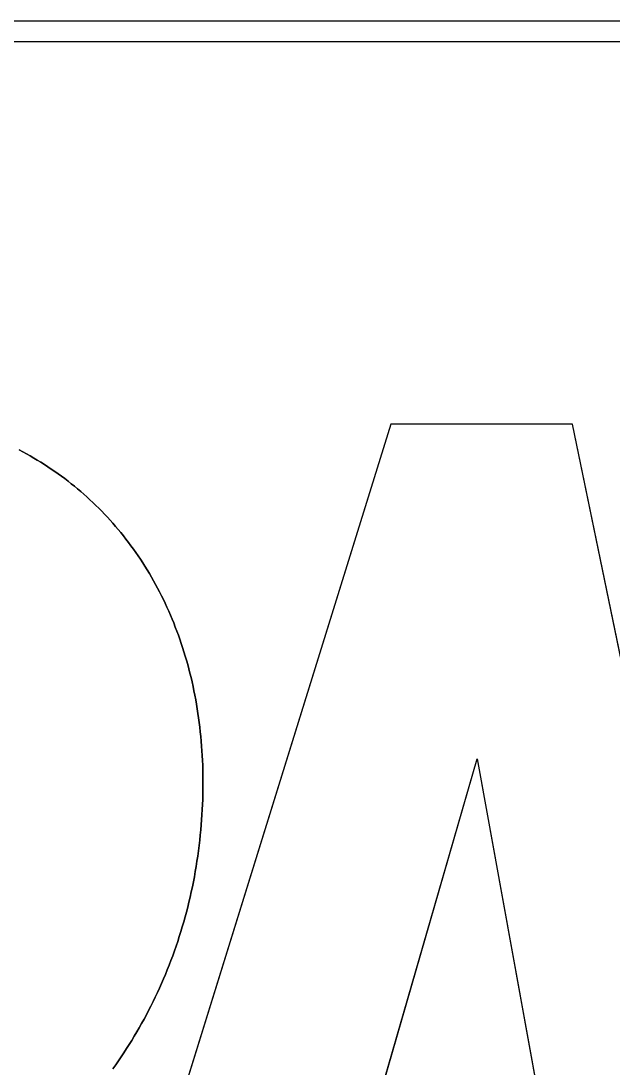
# Model space of a CAD drawing. Extents: x 0 to 841, y 0 to 594.
# Drawn here: x 810.22 to 817.16, y 55.08 to 67.35 of the extents above; entities that cross this region are included whole.
import ezdxf

# ---------------------------------------------------------------- set-up
doc = ezdxf.new("R2010")
doc.units = 0
doc.layers.add('Z-Zz_10_20-Z-P_CadFrame', color=7, linetype='Continuous')
doc.layers.add('Z-Zz_10_20_45-Z-P_CadLogoAecom', color=7, linetype='Continuous')

# ---------------------------------------------------------------- blocks, each defined once
blk = doc.blocks.new('AECOM_LogoColour')
at = {"layer": 'Z-Zz_10_20_45-Z-P_CadLogoAecom'}
for p, q in [((2.1941, 0.75), (2.03876, 0.25)), ((2.3067, 0.75), (2.1941, 0.75)), ((2.36496, 0.46796), (2.3067, 0.75)), ((1.96601, 0.73291), (1.96371, 0.73412)), ((1.96828, 0.73167), (1.96601, 0.73291)), ((1.97054, 0.7304), (1.96828, 0.73167)), ((1.97278, 0.72911), (1.97054, 0.7304)), ((1.975, 0.72779), (1.97278, 0.72911)), ((1.97719, 0.72645), (1.975, 0.72779)), ((1.97937, 0.72508), (1.97719, 0.72645)), ((1.98152, 0.72368), (1.97937, 0.72508)), ((1.98366, 0.72226), (1.98152, 0.72368)), ((1.98577, 0.72081), (1.98366, 0.72226)), ((1.98787, 0.71934), (1.98577, 0.72081)), ((1.98994, 0.71784), (1.98787, 0.71934)), ((1.99199, 0.71632), (1.98994, 0.71784)), ((1.99402, 0.71477), (1.99199, 0.71632)), ((1.99602, 0.7132), (1.99402, 0.71477)), ((1.99801, 0.71161), (1.99602, 0.7132)), ((1.99997, 0.70999), (1.99801, 0.71161)), ((2.00192, 0.70834), (1.99997, 0.70999)), ((2.00384, 0.70667), (2.00192, 0.70834)), ((2.00574, 0.70498), (2.00384, 0.70667)), ((2.00761, 0.70326), (2.00574, 0.70498)), ((2.00947, 0.70152), (2.00761, 0.70326)), ((2.0113, 0.69976), (2.00947, 0.70152)), ((2.01311, 0.69797), (2.0113, 0.69976)), ((2.0149, 0.69616), (2.01311, 0.69797)), ((2.01666, 0.69433), (2.0149, 0.69616)), ((2.0184, 0.69248), (2.01666, 0.69433)), ((2.02012, 0.6906), (2.0184, 0.69248)), ((2.02182, 0.6887), (2.02012, 0.6906)), ((2.02349, 0.68677), (2.02182, 0.6887)), ((2.02514, 0.68483), (2.02349, 0.68677)), ((2.02677, 0.68286), (2.02514, 0.68483)), ((2.02837, 0.68087), (2.02677, 0.68286)), ((2.02995, 0.67886), (2.02837, 0.68087)), ((2.03151, 0.67682), (2.02995, 0.67886)), ((2.03304, 0.67477), (2.03151, 0.67682)), ((2.03455, 0.67269), (2.03304, 0.67477)), ((2.03603, 0.67059), (2.03455, 0.67269)), ((2.03749, 0.66847), (2.03603, 0.67059)), ((2.03893, 0.66633), (2.03749, 0.66847)), ((2.04034, 0.66417), (2.03893, 0.66633)), ((2.04173, 0.66199), (2.04034, 0.66417)), ((2.04309, 0.65978), (2.04173, 0.66199)), ((2.04443, 0.65756), (2.04309, 0.65978)), ((2.04575, 0.65532), (2.04443, 0.65756)), ((2.04704, 0.65305), (2.04575, 0.65532)), ((2.0483, 0.65077), (2.04704, 0.65305)), ((2.04954, 0.64847), (2.0483, 0.65077)), ((2.05075, 0.64614), (2.04954, 0.64847)), ((2.05194, 0.6438), (2.05075, 0.64614)), ((2.05311, 0.64144), (2.05194, 0.6438)), ((2.05424, 0.63906), (2.05311, 0.64144)), ((2.05536, 0.63666), (2.05424, 0.63906)), ((2.05644, 0.63424), (2.05536, 0.63666)), ((2.05751, 0.6318), (2.05644, 0.63424)), ((2.05854, 0.62934), (2.05751, 0.6318)), ((2.05955, 0.62687), (2.05854, 0.62934)), ((2.06053, 0.62437), (2.05955, 0.62687)), ((2.06149, 0.62186), (2.06053, 0.62437)), ((2.06242, 0.61933), (2.06149, 0.62186)), ((2.06333, 0.61678), (2.06242, 0.61933)), ((2.0642, 0.61422), (2.06333, 0.61678)), ((2.06506, 0.61163), (2.0642, 0.61422)), ((2.06588, 0.60903), (2.06506, 0.61163)), ((2.06668, 0.60641), (2.06588, 0.60903)), ((2.06745, 0.60378), (2.06668, 0.60641)), ((2.06819, 0.60112), (2.06745, 0.60378)), ((2.06891, 0.59845), (2.06819, 0.60112)), ((2.0696, 0.59577), (2.06891, 0.59845)), ((2.07026, 0.59306), (2.0696, 0.59577)), ((2.07089, 0.59034), (2.07026, 0.59306)), ((2.0715, 0.58761), (2.07089, 0.59034)), ((2.07208, 0.58485), (2.0715, 0.58761)), ((2.07263, 0.58209), (2.07208, 0.58485)), ((2.07315, 0.5793), (2.07263, 0.58209)), ((2.07365, 0.5765), (2.07315, 0.5793)), ((2.07412, 0.57369), (2.07365, 0.5765)), ((2.07456, 0.57085), (2.07412, 0.57369)), ((2.07497, 0.56801), (2.07456, 0.57085)), ((2.07535, 0.56515), (2.07497, 0.56801)), ((2.0757, 0.56227), (2.07535, 0.56515)), ((2.07603, 0.55938), (2.0757, 0.56227)), ((2.07632, 0.55647), (2.07603, 0.55938)), ((2.07659, 0.55355), (2.07632, 0.55647)), ((2.07683, 0.55061), (2.07659, 0.55355)), ((2.07704, 0.54766), (2.07683, 0.55061)), ((2.07722, 0.5447), (2.07704, 0.54766)), ((2.07737, 0.54172), (2.07722, 0.5447)), ((2.07749, 0.53873), (2.07737, 0.54172)), ((2.07758, 0.53572), (2.07749, 0.53873)), ((2.16302, 0.25), (2.24755, 0.54273)), ((2.24755, 0.54273), (2.30067, 0.25)), ((2.07764, 0.5327), (2.07758, 0.53572)), ((2.07767, 0.52967), (2.07764, 0.5327)), ((2.07765, 0.52356), (2.07767, 0.52662)), ((2.07767, 0.52662), (2.07767, 0.52967)), ((2.0775, 0.51741), (2.07759, 0.52049)), ((2.07759, 0.52049), (2.07765, 0.52356)), ((2.07723, 0.5112), (2.07738, 0.51431)), ((2.07738, 0.51431), (2.0775, 0.51741)), ((2.07684, 0.50494), (2.07705, 0.50807)), ((2.07705, 0.50807), (2.07723, 0.5112)), ((2.07633, 0.49863), (2.0766, 0.50179)), ((2.0766, 0.50179), (2.07684, 0.50494)), ((2.07568, 0.49221), (2.07603, 0.49546)), ((2.07603, 0.49546), (2.07633, 0.49863)), ((2.07489, 0.4857), (2.0753, 0.48895)), ((2.0753, 0.48895), (2.07568, 0.49221)), ((2.07397, 0.47924), (2.07445, 0.48246)), ((2.07445, 0.48246), (2.07489, 0.4857)), ((2.07291, 0.47283), (2.07346, 0.47603)), ((2.07346, 0.47603), (2.07397, 0.47924)), ((2.07173, 0.46647), (2.07234, 0.46965)), ((2.07234, 0.46965), (2.07291, 0.47283)), ((2.07042, 0.46018), (2.07109, 0.46332)), ((2.07109, 0.46332), (2.07173, 0.46647)), ((2.06898, 0.45393), (2.06972, 0.45705)), ((2.06972, 0.45705), (2.07042, 0.46018)), ((2.06742, 0.44775), (2.06822, 0.45083)), ((2.06822, 0.45083), (2.06898, 0.45393)), ((2.06485, 0.43859), (2.06574, 0.44163)), ((2.06574, 0.44163), (2.0666, 0.44468)), ((2.0666, 0.44468), (2.06742, 0.44775)), ((2.06299, 0.43256), (2.06394, 0.43557)), ((2.06394, 0.43557), (2.06485, 0.43859)), ((2.06101, 0.42659), (2.06202, 0.42957)), ((2.06202, 0.42957), (2.06299, 0.43256)), ((2.05892, 0.42069), (2.05998, 0.42363)), ((2.05998, 0.42363), (2.06101, 0.42659)), ((2.05671, 0.41486), (2.05783, 0.41777)), ((2.05783, 0.41777), (2.05892, 0.42069)), ((2.05318, 0.40624), (2.05438, 0.40909)), ((2.05438, 0.40909), (2.05556, 0.41197)), ((2.05556, 0.41197), (2.05671, 0.41486)), ((2.05069, 0.40058), (2.05195, 0.4034)), ((2.05195, 0.4034), (2.05318, 0.40624)), ((2.04809, 0.39499), (2.0494, 0.39778)), ((2.0494, 0.39778), (2.05069, 0.40058)), ((2.04399, 0.38675), (2.04538, 0.38948)), ((2.04538, 0.38948), (2.04675, 0.39223)), ((2.04675, 0.39223), (2.04809, 0.39499)), ((2.04113, 0.38136), (2.04257, 0.38404)), ((2.04257, 0.38404), (2.04399, 0.38675)), ((2.03816, 0.37604), (2.03966, 0.37869)), ((2.03966, 0.37869), (2.04113, 0.38136)), ((2.03352, 0.3682), (2.03509, 0.37079)), ((2.03509, 0.37079), (2.03664, 0.3734)), ((2.03664, 0.3734), (2.03816, 0.37604)), ((2.0303, 0.36309), (2.03192, 0.36564)), ((2.03192, 0.36564), (2.03352, 0.3682)), ((2.0253, 0.35557), (2.02699, 0.35805)), ((2.02699, 0.35805), (2.02866, 0.36056)), ((2.02866, 0.36056), (2.0303, 0.36309)), ((2.02184, 0.35066), (2.02358, 0.3531)), ((2.02358, 0.3531), (2.0253, 0.35557))]:
    blk.add_line(p, q, dxfattribs=at)
blk.add_lwpolyline([(1.96371, 0.73412), (1.96601, 0.73291), (1.96828, 0.73167), (1.97054, 0.7304), (1.97278, 0.72911), (1.975, 0.72779), (1.97719, 0.72645), (1.97937, 0.72508), (1.98152, 0.72368), (1.98366, 0.72226), (1.98577, 0.72081), (1.98787, 0.71934), (1.98994, 0.71784), (1.99199, 0.71632), (1.99402, 0.71477), (1.99602, 0.7132), (1.99801, 0.71161), (1.99997, 0.70999), (2.00192, 0.70834), (2.00384, 0.70667), (2.00574, 0.70498), (2.00761, 0.70326), (2.00947, 0.70152), (2.0113, 0.69976), (2.01311, 0.69797), (2.0149, 0.69616), (2.01666, 0.69433), (2.0184, 0.69248), (2.02012, 0.6906), (2.02182, 0.6887), (2.02349, 0.68677), (2.02514, 0.68483), (2.02677, 0.68286), (2.02837, 0.68087), (2.02995, 0.67886), (2.03151, 0.67682), (2.03304, 0.67477), (2.03455, 0.67269), (2.03603, 0.67059), (2.03749, 0.66847), (2.03893, 0.66633), (2.04034, 0.66417), (2.04173, 0.66199), (2.04309, 0.65978), (2.04443, 0.65756), (2.04575, 0.65532), (2.04704, 0.65305), (2.0483, 0.65077), (2.04954, 0.64847), (2.05075, 0.64614), (2.05194, 0.6438), (2.05311, 0.64144), (2.05424, 0.63906), (2.05536, 0.63666), (2.05644, 0.63424), (2.05751, 0.6318), (2.05854, 0.62934), (2.05955, 0.62687), (2.06053, 0.62437), (2.06149, 0.62186), (2.06242, 0.61933), (2.06333, 0.61678), (2.0642, 0.61422), (2.06506, 0.61163), (2.06588, 0.60903), (2.06668, 0.60641), (2.06745, 0.60378), (2.06819, 0.60112), (2.06891, 0.59845), (2.0696, 0.59577), (2.07026, 0.59306), (2.07089, 0.59034), (2.0715, 0.58761), (2.07208, 0.58485), (2.07263, 0.58209), (2.07315, 0.5793), (2.07365, 0.5765), (2.07412, 0.57369), (2.07456, 0.57085), (2.07497, 0.56801), (2.07535, 0.56515), (2.0757, 0.56227), (2.07603, 0.55938), (2.07632, 0.55647), (2.07659, 0.55355), (2.07683, 0.55061), (2.07704, 0.54766), (2.07722, 0.5447), (2.07737, 0.54172), (2.07749, 0.53873), (2.07758, 0.53572), (2.07764, 0.5327), (2.07767, 0.52967), (2.07767, 0.52662), (2.07765, 0.52356), (2.07759, 0.52049), (2.0775, 0.51741), (2.07738, 0.51431), (2.07723, 0.5112), (2.07705, 0.50807), (2.07684, 0.50494), (2.0766, 0.50179), (2.07633, 0.49863), (2.07603, 0.49546), (2.07568, 0.49221), (2.0753, 0.48895), (2.07489, 0.4857), (2.07445, 0.48246), (2.07397, 0.47924), (2.07346, 0.47603), (2.07291, 0.47283), (2.07234, 0.46965), (2.07173, 0.46647), (2.07109, 0.46332), (2.07042, 0.46018), (2.06972, 0.45705), (2.06898, 0.45393), (2.06822, 0.45083), (2.06742, 0.44775), (2.0666, 0.44468), (2.06574, 0.44163), (2.06485, 0.43859), (2.06394, 0.43557), (2.06299, 0.43256), (2.06202, 0.42957), (2.06101, 0.42659), (2.05998, 0.42363), (2.05892, 0.42069), (2.05783, 0.41777), (2.05671, 0.41486), (2.05556, 0.41197), (2.05438, 0.40909), (2.05318, 0.40624), (2.05195, 0.4034), (2.05069, 0.40058), (2.0494, 0.39778), (2.04809, 0.39499), (2.04675, 0.39223), (2.04538, 0.38948), (2.04399, 0.38675), (2.04257, 0.38404), (2.04113, 0.38136), (2.03966, 0.37869), (2.03816, 0.37604), (2.03664, 0.3734), (2.03509, 0.37079), (2.03352, 0.3682), (2.03192, 0.36564), (2.0303, 0.36309), (2.02866, 0.36056), (2.02699, 0.35805), (2.0253, 0.35557), (2.02358, 0.3531), (2.02184, 0.35066)], dxfattribs=at)
blk.add_lwpolyline([(2.63116, 0.25), (2.622, 0.75), (2.50927, 0.75), (2.36496, 0.46796), (2.3067, 0.75), (2.1941, 0.75), (2.03876, 0.25), (2.16302, 0.25), (2.24755, 0.54273), (2.30067, 0.25), (2.364, 0.25), (2.51053, 0.5426), (2.50878, 0.25)], close=True, dxfattribs=at)
at = {"layer": 'Z-Zz_10_20_45-Z-P_CadLogoFrameAecom'}
blk.add_lwpolyline([(2.9645, 0.00002), (0, 0), (0, 1), (2.9645, 0.99998), (2.9645, 0)], dxfattribs=at)
blk = doc.blocks.new('AECOM_TitleBlock_A1v')
at = {"layer": 'Z-Zz_10_20-Z-P_CadFrame'}
blk.add_lwpolyline([(831, 67.102), (731, 67.102)], dxfattribs=at)
at = {"layer": 'Z-Zz_10_20_45-Z-P_CadLogoAecom', "xscale": 18.91000405210697, "yscale": 18.91000405210697}
blk.add_blockref('AECOM_LogoColour', (773.061, 48.438), dxfattribs=at)

msp = doc.modelspace()

# ---------------------------------------------------------------- block references
msp.add_blockref('AECOM_TitleBlock_A1v', (0, 0))

doc.saveas('drawing.dxf')
